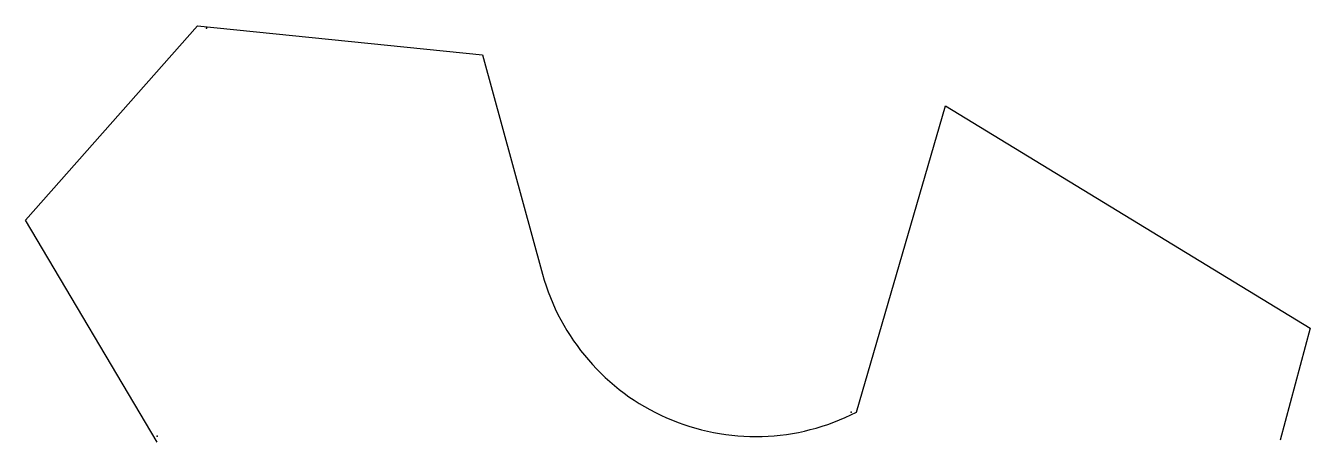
# Model space of a CAD drawing. Extents: x 157 to 1555, y 150 to 603.
import ezdxf

# ---------------------------------------------------------------- set-up
doc = ezdxf.new("R2010")
doc.units = 0
doc.layers.get('0').update_dxf_attribs({"color": 250, "linetype": 'CONTINUOUS'})

msp = doc.modelspace()

# ---------------------------------------------------------------- linework, layer by layer
msp.add_lwpolyline([(300.2, 149.7), (156.9, 391.2), (344.1, 602.9), (654.1, 571.4), (719.6, 332.7, 0.475874), (1061.2, 182.4), (1158.2, 515.8), (1555.4, 273.7), (1522.6, 152)], format="xyb")
for p in [(353.9, 600.4), (1055.6, 182.4), (300.2, 156.4)]:
    msp.add_point(p)

doc.saveas('drawing.dxf')
